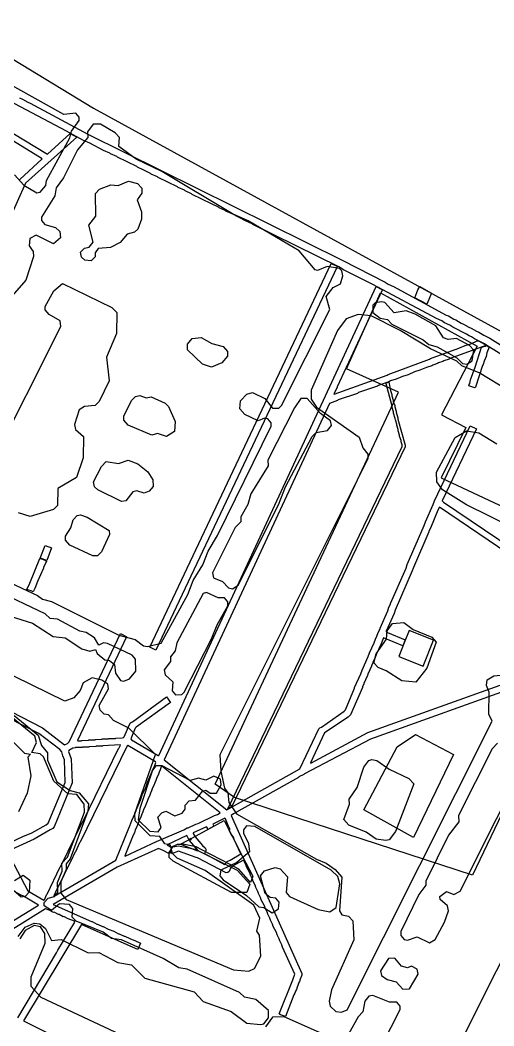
# Model space of a CAD drawing. Extents: x 1764 to 2708, y -3060 to -2272.
# Drawn here: x 2393.3 to 2539, y -2818.1 to -2508.6 of the extents above; entities that cross this region are included whole.
import ezdxf

# ---------------------------------------------------------------- set-up
doc = ezdxf.new("R2010")
doc.units = 0
for name, color, linetype in [('DOR_DOROZHKA', 40, 'CONTINUOUS'), ('DOR_LESTNICA', 6, 'CONTINUOUS'), ('DOR_PEREHOD', 9, 'CONTINUOUS'), ('DOR_TROPA_GRUNT', 42, 'CONTINUOUS'), ('DOR_TROTUAR', 8, 'CONTINUOUS'), ('GRANICA_UCHASTKA', 7, 'CONTINUOUS'), ('PL_DETSKAYA', 1, 'CONTINUOUS'), ('PL_VORKAUT', 4, 'CONTINUOUS'), ('ZEL_LES_DREVESNYE', 94, 'CONTINUOUS'), ('ZEL_SPUTNIK_DOP', 40, 'CONTINUOUS'), ('ZEL_YANDEX_SHEMA', 92, 'CONTINUOUS')]:
    doc.layers.add(name, color=color, linetype=linetype)

msp = doc.modelspace()

# ---------------------------------------------------------------- linework, layer by layer
at = {"layer": 'DOR_DOROZHKA'}
for points in [[(2393.1664, -2557.6896), (2400.0324, -2551.3376), (2385.8374, -2542.6396)], [(2387.7114, -2541.3986), (2401.7024, -2549.9006), (2408.6694, -2543.5476), (2410.6924, -2544.6036), (2394.9924, -2558.8506), (2389.8364, -2570.2676)], [(2368.0404, -2709.9117), (2400.2135, -2726.4257), (2406.9315, -2731.6827), (2407.8225, -2731.2637), (2408.4115, -2730.7507), (2424.1995, -2697.3917), (2425.9195, -2698.2557), (2426.0235, -2698.4537), (2410.9035, -2730.2967), (2411.0055, -2730.3947), (2412.2055, -2730.3687), (2412.3035, -2730.2667), (2414.3035, -2730.2227), (2414.4015, -2730.1207), (2416.4015, -2730.0777), (2416.4995, -2729.9757), (2418.3995, -2729.9347), (2418.4975, -2729.8327), (2420.4975, -2729.7887), (2420.5955, -2729.6867), (2422.5955, -2729.6437), (2422.6935, -2729.5417), (2424.6935, -2729.4987), (2425.0905, -2729.3897), (2425.2865, -2729.1857), (2426.3375, -2726.8617), (2426.3325, -2726.6617), (2427.2935, -2724.8397), (2427.8875, -2724.5267), (2438.3285, -2716.8977), (2439.5645, -2718.5717), (2429.0245, -2726.2027), (2428.7305, -2726.5097), (2427.3015, -2729.8417), (2427.5085, -2730.1377), (2435.7165, -2734.9627), (2435.9165, -2734.9587), (2502.8355, -2590.6386), (2504.5545, -2591.5016), (2504.6595, -2591.6996), (2490.7955, -2621.5146), (2490.7995, -2621.7146), (2489.8405, -2623.6356), (2489.9435, -2623.7336), (2506.2255, -2617.8796), (2506.5205, -2617.6726), (2519.2265, -2612.9956), (2519.5225, -2612.7896), (2528.2575, -2609.5996), (2530.2406, -2608.7556), (2531.9296, -2608.2186), (2533.9126, -2607.3756), (2534.3126, -2607.3676), (2536.1346, -2608.3286), (2536.5436, -2608.7196), (2525.6245, -2612.7576), (2525.3295, -2612.9646), (2523.6395, -2613.5006), (2523.3445, -2613.7076), (2521.9525, -2614.1376), (2521.6565, -2614.3446), (2520.2655, -2614.7746), (2519.9695, -2614.9806), (2518.2805, -2615.5176), (2516.2975, -2616.3606), (2514.6085, -2616.8976), (2512.6255, -2617.7406), (2510.9365, -2618.2776), (2508.9535, -2619.1206), (2507.2645, -2619.6576), (2506.9685, -2619.8646), (2503.4925, -2621.0396), (2503.1965, -2621.2466), (2497.3375, -2623.2736), (2497.0415, -2623.4806), (2491.1825, -2625.5076), (2490.8865, -2625.7146), (2488.5035, -2626.5666), (2437.6455, -2736.2217), (2456.8875, -2751.6148), (2479.3275, -2739.0237), (2485.1645, -2726.6907), (2485.4575, -2726.3847), (2485.9535, -2726.1737), (2492.9525, -2721.3197), (2493.3435, -2720.9117), (2496.2015, -2714.2457), (2496.1965, -2714.0457), (2498.1065, -2709.8027), (2498.4825, -2708.6937), (2500.3915, -2704.4507), (2500.7675, -2703.3417), (2502.2015, -2700.2087), (2502.5775, -2699.1007), (2503.0575, -2698.1897), (2503.4345, -2697.0807), (2504.0105, -2695.9677), (2504.0065, -2695.7677), (2506.3915, -2690.4137), (2506.7675, -2689.3047), (2507.2485, -2688.3937), (2507.2445, -2688.1937), (2512.0116, -2677.2857), (2512.3876, -2676.1767), (2517.6306, -2664.1567), (2518.0066, -2663.0487), (2520.3926, -2657.6937), (2520.7686, -2656.5857), (2531.7746, -2633.4356), (2533.6966, -2634.3946), (2523.1686, -2656.5337), (2523.5776, -2656.9247), (2586.9356, -2699.7787)], [(2582.2186, -2699.0807), (2522.3116, -2658.5527), (2521.8316, -2659.4637), (2519.5506, -2665.0157), (2519.0696, -2665.9267), (2519.0736, -2666.1267), (2514.3066, -2677.0357), (2513.9306, -2678.1447), (2508.6875, -2690.1637), (2508.3115, -2691.2727), (2505.9255, -2696.6267), (2505.9295, -2696.8267), (2506.3365, -2697.1187), (2511.7866, -2699.3017), (2511.0276, -2701.2187), (2505.0705, -2698.7467), (2504.1205, -2701.0677), (2503.6405, -2701.9787), (2503.6445, -2702.1787), (2503.1635, -2703.0897), (2502.3115, -2705.3097), (2501.8305, -2706.2207), (2501.8345, -2706.4207), (2501.3545, -2707.3307), (2501.3585, -2707.5307), (2500.8785, -2708.4417), (2500.8825, -2708.6417), (2500.4015, -2709.5527), (2500.0255, -2710.6617), (2499.5455, -2711.5727), (2499.5495, -2711.7727), (2499.0685, -2712.6837), (2499.0735, -2712.8837), (2498.5925, -2713.7937), (2498.5965, -2713.9947), (2494.9755, -2722.3767), (2494.1915, -2723.0937), (2486.8925, -2727.9547), (2482.5885, -2737.1517), (2482.6905, -2737.2497), (2500.2975, -2727.8647), (2547.8546, -2710.8287)], [(2388.2895, -2762.6018), (2394.1335, -2759.8738), (2396.9095, -2758.7138), (2401.2575, -2756.2188), (2401.9475, -2755.7028), (2407.1795, -2743.1837), (2406.9305, -2736.2857), (2406.4025, -2734.9957), (2406.0765, -2733.8027), (2405.4615, -2733.1157), (2399.0505, -2728.1517), (2367.0814, -2711.8327)], [(2547.9016, -2713.0287), (2501.0405, -2729.8497), (2480.7615, -2740.5937), (2480.5665, -2740.7977), (2479.0815, -2741.5297), (2478.8855, -2741.7347), (2458.9155, -2752.8718), (2458.2265, -2753.3868), (2479.9885, -2802.0418), (2479.9995, -2802.5418), (2479.4255, -2803.7548), (2479.2405, -2804.4598), (2478.9515, -2804.9658), (2478.7665, -2805.6708), (2478.4775, -2806.1768), (2478.2925, -2806.8808), (2478.0025, -2807.3878), (2477.8185, -2808.0918), (2477.5285, -2808.5988), (2474.9715, -2815.2578), (2473.3585, -2814.6918), (2472.9515, -2814.4008), (2477.2275, -2803.9028), (2477.7905, -2802.1898), (2474.0085, -2793.8668), (2473.7935, -2793.1708), (2473.1675, -2791.9838), (2472.9525, -2791.2888), (2472.3265, -2790.1018), (2472.1115, -2789.4058), (2471.1705, -2787.5248), (2470.9555, -2786.8288), (2470.3295, -2785.6418), (2470.1145, -2784.9468), (2469.4885, -2783.7598), (2469.2735, -2783.0638), (2468.6475, -2781.8768), (2468.4325, -2781.1808), (2467.4905, -2779.2998), (2467.2755, -2778.6048), (2466.6495, -2777.4168), (2466.4345, -2776.7218), (2465.8085, -2775.5348), (2465.5935, -2774.8388), (2464.9675, -2773.6518), (2464.7525, -2772.9558), (2464.1265, -2771.7688), (2463.9115, -2771.0728), (2462.9705, -2769.1928), (2462.7555, -2768.4968), (2462.0245, -2767.1118), (2458.4655, -2769.0898), (2457.9765, -2769.6008), (2457.5985, -2770.6088), (2457.2045, -2770.9178), (2456.7065, -2771.0288), (2447.9025, -2766.4168), (2447.4005, -2766.3268), (2442.0545, -2764.3418), (2439.8715, -2765.1888), (2439.5525, -2764.2958), (2439.0695, -2765.1068), (2437.2475, -2764.1458), (2435.8345, -2763.5758), (2423.1505, -2769.2528), (2403.4895, -2780.7828), (2415.2095, -2786.0328), (2415.4095, -2786.0288), (2416.9265, -2786.7958), (2417.1265, -2786.7918), (2418.6435, -2787.5588), (2418.8435, -2787.5548), (2420.3615, -2788.3228), (2422.0765, -2788.9858), (2423.5935, -2789.7538), (2423.7935, -2789.7488), (2425.3115, -2790.5168), (2425.5115, -2790.5128), (2427.0285, -2791.2798), (2428.7435, -2791.9438), (2430.3615, -2792.7088), (2429.5025, -2794.6288), (2427.8845, -2793.8628), (2426.1695, -2793.1998), (2412.1265, -2786.8998), (2394.3585, -2816.5988), (2461.9245, -2850.4578)], [(2377.6624, -2794.0478), (2398.9915, -2780.9798), (2394.3285, -2778.1798), (2393.6225, -2777.8948), (2375.6024, -2768.1788)], [(2392.6365, -2815.6358), (2404.5115, -2795.6688), (2404.8945, -2794.8598), (2410.1105, -2786.2428), (2410.0045, -2785.9448), (2408.0875, -2785.1858), (2406.7715, -2784.5138), (2406.5715, -2784.5188), (2405.2565, -2783.8468), (2405.0565, -2783.8508), (2403.7415, -2783.1788), (2403.5415, -2783.1828), (2402.2265, -2782.5108), (2401.1175, -2782.1348), (2378.4074, -2796.1328)]]:
    msp.add_lwpolyline(points, dxfattribs=at)
for points in [[(2435.0145, -2702.4617), (2433.1955, -2701.5997), (2488.9745, -2583.5336), (2490.6945, -2584.3976), (2490.7985, -2584.5946)], [(2401.5015, -2674.8707), (2399.4865, -2674.2137), (2401.0015, -2670.2787), (2402.9195, -2671.0377)], [(2400.5595, -2779.4458), (2400.7575, -2779.3408), (2401.4245, -2777.8258), (2401.6205, -2777.6218), (2405.6415, -2769.2308), (2405.8365, -2769.0258), (2412.5415, -2755.1738), (2412.7365, -2754.9698), (2423.5625, -2732.7247), (2423.7575, -2732.5197), (2424.1405, -2731.7117), (2424.0385, -2731.6137), (2418.7425, -2731.9277), (2418.6445, -2732.0307), (2416.6445, -2732.0737), (2416.5465, -2732.1757), (2414.5465, -2732.2187), (2414.4485, -2732.3207), (2412.4485, -2732.3637), (2412.3505, -2732.4667), (2410.3505, -2732.5097), (2410.2525, -2732.6117), (2409.5525, -2732.6267), (2408.2675, -2733.3547), (2408.1745, -2733.6567), (2409.0245, -2735.9397), (2409.2835, -2743.3387), (2403.7735, -2756.8648), (2403.3835, -2757.3728), (2402.4925, -2757.7928), (2397.6525, -2760.6988), (2389.3305, -2764.4798), (2395.6945, -2776.5488)], [(2403.7335, -2778.1768), (2422.7055, -2767.1608), (2426.6935, -2757.2698), (2427.0785, -2756.5608), (2427.6445, -2754.9478), (2428.6945, -2752.6238), (2429.2605, -2751.0108), (2430.3105, -2748.6868), (2430.8755, -2747.0737), (2431.9265, -2744.7497), (2432.4915, -2743.1367), (2433.5425, -2740.8127), (2434.1075, -2739.1997), (2434.4925, -2738.4917), (2435.0625, -2737.0787), (2434.9575, -2736.8807), (2426.4455, -2731.8617), (2426.2475, -2731.9657), (2411.7795, -2761.5938), (2411.5835, -2761.7988), (2410.3425, -2764.5268), (2410.1465, -2764.7308), (2409.0005, -2767.2568), (2407.4625, -2770.1918), (2406.2215, -2772.9198), (2404.6835, -2775.8548), (2403.6315, -2778.0788)], [(2425.4775, -2765.8008), (2425.5795, -2765.8978), (2435.2875, -2761.3858), (2443.6145, -2757.8048), (2444.7015, -2757.1808), (2445.0015, -2757.1738), (2447.3775, -2756.0228), (2448.0735, -2755.8068), (2453.1245, -2753.3968), (2454.0175, -2753.0778), (2454.8065, -2752.5598), (2436.8885, -2738.2397), (2436.6925, -2738.4437), (2436.4115, -2739.3507), (2436.0275, -2740.0587), (2435.7465, -2740.9657), (2435.3615, -2741.6747), (2435.0815, -2742.5807), (2434.6965, -2743.2897), (2434.4155, -2744.1957), (2434.0305, -2744.9047), (2433.7505, -2745.8107), (2433.3655, -2746.5197), (2433.0845, -2747.4267), (2432.6995, -2748.1347), (2432.4195, -2749.0418), (2432.0345, -2749.7508), (2431.7535, -2750.6568), (2431.3685, -2751.3658), (2431.0885, -2752.2718), (2430.7035, -2752.9808), (2430.4225, -2753.8878), (2430.0375, -2754.5958), (2429.7575, -2755.5028), (2429.3725, -2756.2108), (2429.0915, -2757.1178), (2428.7065, -2757.8268), (2428.4265, -2758.7328), (2428.0415, -2759.4418)], [(2456.1505, -2768.4398), (2457.0315, -2767.5198), (2457.9225, -2767.1008), (2461.1815, -2765.1288), (2459.1865, -2760.7698), (2458.9715, -2760.0738), (2458.7645, -2759.7788), (2458.5645, -2759.7828), (2457.6255, -2758.0018), (2457.8215, -2757.7978), (2457.8155, -2757.4978), (2457.5045, -2757.0038), (2456.4485, -2754.4258), (2456.2435, -2754.2298), (2452.5805, -2756.0098), (2452.8955, -2756.7038), (2451.0145, -2757.6448), (2450.8015, -2757.0488), (2450.5975, -2756.8528), (2446.5365, -2758.7418), (2446.5405, -2758.9418), (2447.1625, -2759.9288), (2449.4205, -2762.5818), (2450.2375, -2763.3648), (2450.4465, -2763.7598), (2450.4575, -2764.2598), (2449.9745, -2765.0708)], [(2448.0525, -2764.1118), (2445.3855, -2761.0678), (2445.9745, -2760.5548), (2445.7725, -2760.4588), (2445.1795, -2760.7718), (2444.5535, -2759.5848), (2438.5115, -2762.4168), (2439.5245, -2762.9958), (2439.9245, -2762.9868), (2441.7095, -2762.2478), (2442.6095, -2762.2288), (2447.8545, -2764.2158)]]:
    msp.add_lwpolyline(points, close=True, dxfattribs=at)
at = {"layer": 'DOR_LESTNICA'}
for points in [[(2531.3086, -2621.1396), (2531.4006, -2620.7366), (2531.5936, -2620.4326), (2531.8696, -2619.3266), (2533.2856, -2615.3936), (2535.2536, -2609.2476), (2536.3476, -2608.9236), (2536.6436, -2608.7176), (2537.5566, -2609.2986), (2536.8926, -2611.0136), (2536.6166, -2612.1196), (2536.0466, -2613.5326), (2535.7706, -2614.6396), (2535.5776, -2614.9436), (2533.4196, -2621.5936), (2533.2236, -2621.7986)], [(2396.7025, -2684.2787), (2395.9975, -2684.0947), (2395.3915, -2683.8077), (2396.2505, -2681.8877), (2399.3885, -2674.3157), (2399.5885, -2674.3117), (2400.9995, -2674.7817), (2401.4055, -2675.0727), (2400.4485, -2677.0947), (2400.4535, -2677.2947), (2398.6395, -2681.3357), (2397.7865, -2683.5557), (2397.3085, -2684.5667)]]:
    msp.add_lwpolyline(points, close=True, dxfattribs=at)
at = {"layer": 'DOR_PEREHOD'}
msp.add_lwpolyline([(2518.3595, -2596.0056), (2514.7155, -2594.0836), (2515.6635, -2591.6616), (2516.2425, -2590.6486), (2519.8875, -2592.6706)], close=True, dxfattribs=at)
at = {"layer": 'DOR_TROPA_GRUNT'}
msp.add_lwpolyline([(2457.1815, -2751.3078), (2510.8005, -2639.7916), (2510.7895, -2639.2916), (2510.4705, -2638.3986), (2510.4615, -2637.9986), (2510.0335, -2636.7066), (2510.0255, -2636.3066), (2509.5975, -2635.0156), (2509.5885, -2634.6156), (2509.1605, -2633.3236), (2509.1515, -2632.9236), (2508.7235, -2631.6326), (2508.7145, -2631.2326), (2508.1785, -2629.5436), (2508.1695, -2629.1436), (2507.7415, -2627.8516), (2507.7325, -2627.4516), (2505.8835, -2620.5876), (2505.8775, -2620.2876), (2506.6725, -2620.0706), (2507.2265, -2622.5596), (2507.6545, -2623.8516), (2507.6635, -2624.2516), (2508.0915, -2625.5426), (2508.1005, -2625.9426), (2508.5285, -2627.2346), (2508.5375, -2627.6346), (2508.9655, -2628.9256), (2508.9735, -2629.3256), (2509.5105, -2631.0156), (2509.5195, -2631.4156), (2511.6945, -2639.4726), (2511.7055, -2639.9726), (2458.4665, -2750.5798)], close=True, dxfattribs=at)
at = {"layer": 'DOR_TROTUAR'}
for points in [[(2551.7516, -2617.9966), (2537.6566, -2609.2956), (2536.1326, -2608.2286), (2533.0976, -2606.6926), (2532.1846, -2606.1126), (2531.4786, -2605.8276), (2530.5655, -2605.2466), (2528.9475, -2604.4816), (2528.0345, -2603.9006), (2526.4175, -2603.1356), (2525.5045, -2602.5546), (2523.8865, -2601.7896), (2522.9735, -2601.2086), (2521.3565, -2600.4436), (2501.8195, -2589.9596), (2492.8175, -2585.4516), (2491.2985, -2584.5846), (2464.9035, -2571.5476), (2464.6985, -2571.3516), (2462.7795, -2570.4926), (2458.5295, -2568.2836), (2456.6095, -2567.4246), (2456.4055, -2567.2286), (2454.4855, -2566.3696), (2454.2815, -2566.1736), (2452.3615, -2565.3146), (2452.1575, -2565.1196), (2446.1925, -2562.2466), (2445.9885, -2562.0506), (2444.0685, -2561.1916), (2443.8645, -2560.9966), (2441.9445, -2560.1376), (2441.7405, -2559.9416), (2435.7754, -2557.0686), (2435.5704, -2556.8736), (2433.6514, -2556.0146), (2433.4474, -2555.8186), (2431.5274, -2554.9596), (2431.3234, -2554.7636), (2429.4034, -2553.9046), (2429.1994, -2553.7096), (2423.2344, -2550.8366), (2423.0294, -2550.6406), (2421.1104, -2549.7816), (2420.9054, -2549.5866), (2418.9864, -2548.7276), (2414.7364, -2546.5176), (2412.8164, -2545.6586), (2407.5514, -2542.7706), (2366.7654, -2521.2406)], [(2393.1244, -2532.5776), (2394.0324, -2532.9576), (2395.6544, -2533.9236), (2396.3604, -2534.2086), (2414.0754, -2543.7306), (2492.3535, -2582.4606), (2492.5575, -2582.6556), (2505.6075, -2589.2776), (2506.5205, -2589.8586), (2508.1375, -2590.6236), (2524.3355, -2599.3786), (2525.0415, -2599.6636), (2526.6635, -2600.6286), (2527.3695, -2600.9136), (2528.9915, -2601.8796), (2529.6985, -2602.1646), (2531.3195, -2603.1296), (2532.0266, -2603.4146), (2533.6476, -2604.3796), (2534.3546, -2604.6646), (2535.9766, -2605.6306), (2537.7956, -2606.4916), (2600.5766, -2645.7566)]]:
    msp.add_lwpolyline(points, dxfattribs=at)
at = {"layer": 'GRANICA_UCHASTKA'}
msp.add_lwpolyline([(2371.2954, -2508.6366), (2415.9034, -2535.6866), (2541.4546, -2604.5116), (2624.5077, -2651.2426), (2639.2137, -2660.4296), (2673.0937, -2677.2067), (2708.0278, -2696.4627), (2707.1678, -2702.9847), (2704.8198, -2710.0387), (2689.4778, -2740.8857), (2635.6677, -2843.6019), (2588.6526, -2936.666), (2535.3425, -3039.371), (2525.3635, -3040.587), (2519.4065, -3042.717), (2501.1324, -3053.617), (2494.6754, -3055.757), (2486.7724, -3060.431), (2386.6644, -3011.5669)], dxfattribs=at)
at = {"layer": 'PL_DETSKAYA'}
for points in [[(2509.3116, -2732.2597), (2514.8946, -2728.4377), (2526.6596, -2734.5997), (2514.3196, -2760.1358), (2499.0265, -2751.6268)], [(2456.0715, -2754.9338), (2458.0885, -2758.8738), (2461.7445, -2766.0088), (2464.8395, -2772.0528), (2464.1295, -2774.0348), (2460.5565, -2769.9058), (2457.6655, -2768.3928), (2449.3955, -2764.0218), (2447.4365, -2762.9988), (2442.8525, -2762.1328), (2446.1385, -2760.3498), (2451.9925, -2757.1628)], [(2442.0525, -2762.7458), (2447.0905, -2763.7558), (2448.9995, -2764.7018), (2457.2315, -2768.7938), (2460.0785, -2770.2068), (2463.9655, -2774.5358), (2463.0535, -2777.0968), (2458.3125, -2777.1218), (2440.3675, -2767.3888), (2439.1775, -2766.3208), (2439.1325, -2764.7738), (2439.5165, -2764.1718), (2440.2395, -2763.0248)]]:
    msp.add_lwpolyline(points, close=True, dxfattribs=at)
at = {"layer": 'PL_VORKAUT'}
msp.add_lwpolyline([(2512.9506, -2696.4077), (2511.3966, -2700.2947), (2509.7436, -2704.4487), (2517.2506, -2707.4277), (2520.4576, -2699.3877)], close=True, dxfattribs=at)
at = {"layer": 'ZEL_LES_DREVESNYE'}
msp.add_lwpolyline([(2504.1985, -2592.5826), (2533.9206, -2608.9656), (2522.9325, -2630.0476), (2530.3896, -2633.9516), (2522.8166, -2649.4757), (2612.1007, -2691.3097), (2620.3147, -2673.5147), (2629.6737, -2677.8067), (2622.8487, -2691.0477), (2598.5806, -2700.0237), (2572.6556, -2697.3887), (2563.9396, -2705.8437), (2532.4916, -2771.7268), (2459.2665, -2747.7957), (2453.3205, -2743.7567), (2509.6495, -2623.1076), (2493.7145, -2615.9236)], close=True, dxfattribs=at)
at = {"layer": 'ZEL_SPUTNIK_DOP'}
for points in [[(2391.5844, -2556.2226), (2394.4044, -2559.4136), (2398.4594, -2561.8276), (2399.4534, -2561.5556), (2401.1604, -2559.5176), (2401.3784, -2558.0126), (2408.5974, -2544.8496), (2409.0544, -2542.8386), (2411.4844, -2539.5346), (2411.4624, -2538.5346), (2410.4354, -2537.3056), (2406.6904, -2537.6366), (2388.2074, -2527.2806)], [(2329.6494, -2653.3607), (2398.6325, -2685.6377), (2400.1595, -2686.8557), (2402.9265, -2687.5467), (2423.6595, -2697.8537), (2428.6925, -2699.2457), (2431.2355, -2701.1917), (2432.4915, -2701.4147), (2436.7195, -2700.3237), (2444.9015, -2685.3887), (2446.5595, -2681.1007), (2449.4575, -2676.2857), (2451.1155, -2671.9977), (2454.0135, -2667.1827), (2470.5455, -2633.5576), (2470.5245, -2632.5576), (2469.4965, -2631.3296), (2468.4915, -2631.1006), (2466.5075, -2631.8946), (2462.4645, -2629.9806), (2460.9265, -2628.2626), (2461.1225, -2625.7576), (2463.0795, -2623.7136), (2464.8185, -2623.1766), (2468.6115, -2625.0956), (2470.9265, -2628.0466), (2472.9265, -2628.0036), (2473.6605, -2627.2376), (2488.5295, -2597.6506), (2487.4435, -2593.6726), (2489.6335, -2590.8736), (2491.8625, -2589.8246), (2492.5585, -2587.3086), (2492.2755, -2585.8136), (2491.5095, -2585.0796), (2487.7435, -2584.4106), (2484.7705, -2585.7256), (2484.0145, -2585.4916), (2479.1345, -2579.5946), (2463.4285, -2570.4286), (2458.6295, -2568.2816), (2436.8364, -2555.2446), (2429.0004, -2551.4126), (2423.6634, -2547.5256), (2423.8534, -2544.7696), (2422.5714, -2543.2966), (2418.0114, -2540.6436), (2415.7614, -2540.6926), (2414.0604, -2542.9806), (2414.0974, -2544.7306), (2410.9284, -2548.5506), (2406.6124, -2557.1486), (2404.4264, -2560.1976), (2403.9804, -2562.7086), (2399.8714, -2569.3006), (2399.8924, -2570.3006), (2400.9194, -2571.5286), (2404.1914, -2572.4586), (2405.4684, -2573.6816), (2405.7614, -2575.6766), (2403.5494, -2577.4756), (2398.2394, -2574.8386), (2396.2614, -2575.8816), (2396.0594, -2578.1376), (2397.3474, -2579.8606), (2397.3804, -2581.3606), (2395.0364, -2588.6646), (2390.1554, -2594.2736)], [(2384.5014, -2645.1717), (2405.8504, -2602.9386), (2405.5624, -2601.1946), (2402.2694, -2599.2646), (2400.9864, -2597.7916), (2400.9654, -2596.7916), (2403.6124, -2591.9816), (2406.3144, -2589.6716), (2421.4825, -2597.0986), (2423.0155, -2598.5656), (2422.9055, -2605.0716), (2419.8125, -2612.3926), (2420.7185, -2619.6267), (2417.6035, -2625.9477), (2416.3805, -2627.2247), (2413.1355, -2627.5447), (2411.4075, -2628.5827), (2410.0045, -2633.1147), (2410.2865, -2634.6097), (2412.8355, -2636.8057), (2412.7265, -2643.3117), (2410.6055, -2649.3607), (2404.9255, -2652.7347), (2404.7885, -2657.9907), (2403.5655, -2659.2677), (2396.3585, -2661.4247), (2392.8314, -2660.2497)], [(2390.2675, -2692.0717), (2397.0665, -2694.1767), (2403.4085, -2698.2917), (2407.1695, -2698.7107), (2412.2455, -2702.1027), (2414.7615, -2702.7987), (2416.5015, -2702.2607), (2417.0285, -2703.4997), (2419.3215, -2705.4517), (2420.8265, -2705.6697), (2422.3545, -2706.8867), (2422.6635, -2709.6317), (2424.2125, -2711.8497), (2425.2175, -2712.0777), (2426.9515, -2711.2897), (2428.9035, -2708.9967), (2428.8225, -2705.2467), (2427.7945, -2704.0177), (2420.2135, -2700.4297), (2418.9585, -2700.2067), (2417.4745, -2700.9897), (2416.1755, -2698.7657), (2413.6375, -2697.0697), (2411.6265, -2696.6137), (2404.7955, -2693.0087), (2402.5395, -2692.8077), (2401.0075, -2691.3397), (2385.8444, -2684.1637)], [(2540.1886, -2731.1047), (2538.4766, -2732.8927), (2528.1636, -2753.3758), (2528.2066, -2755.3768), (2525.0426, -2759.4468), (2518.0946, -2773.6038), (2518.1216, -2774.8548), (2515.9316, -2777.6528), (2510.4236, -2789.0278), (2510.4506, -2790.2778), (2511.4776, -2791.5068), (2512.4836, -2791.7348), (2515.4616, -2790.6698), (2519.2556, -2792.5888), (2520.9836, -2791.5508), (2523.8706, -2786.2358), (2525.0456, -2782.7088), (2524.7626, -2781.2138), (2522.4696, -2779.2628), (2522.4476, -2778.2628), (2524.4156, -2776.7198), (2526.6876, -2777.6708), (2528.6656, -2776.6278), (2562.2416, -2709.8677)], [(2392.6455, -2790.5718), (2394.8365, -2787.7738), (2397.5595, -2786.4638), (2399.3155, -2786.6758), (2401.0975, -2788.1388), (2402.9285, -2791.8508), (2405.9235, -2791.5358), (2414.2655, -2795.6078), (2417.5165, -2795.5378), (2423.3365, -2798.6638), (2427.6025, -2799.3218), (2431.6955, -2803.4858), (2446.7935, -2807.6618), (2449.6085, -2810.6028), (2458.1785, -2813.6688), (2463.0105, -2817.3168), (2467.2715, -2817.7248), (2468.2655, -2817.4528), (2469.7285, -2815.6708), (2469.6795, -2813.4208), (2465.8535, -2810.0018), (2462.3375, -2809.3268), (2460.8045, -2807.8598), (2444.6415, -2800.7048), (2442.1305, -2800.2588), (2437.3155, -2797.3608), (2424.4355, -2791.6358), (2421.4245, -2791.2008), (2418.8815, -2789.2548), (2410.5545, -2785.9328), (2409.2775, -2784.7098), (2409.4685, -2781.9548), (2408.4415, -2780.7258), (2405.4355, -2780.5408), (2402.9785, -2782.5948), (2400.6965, -2781.1438), (2400.6745, -2780.1438), (2401.8975, -2778.8668), (2403.8875, -2778.3228), (2404.8605, -2777.0518), (2404.7955, -2774.0508), (2406.2195, -2770.5188), (2406.1655, -2768.0188), (2407.8785, -2766.2308), (2413.0815, -2752.3608), (2413.0275, -2749.8608), (2410.7125, -2746.9097), (2407.9565, -2746.7187), (2403.6205, -2742.8107), (2400.4575, -2735.3747), (2399.4365, -2734.3957), (2396.9255, -2733.9497), (2398.3605, -2730.9177), (2397.8175, -2728.9287), (2390.9425, -2723.3237)], [(2387.0125, -2726.6607), (2394.6805, -2734.2487), (2396.4365, -2734.4607), (2395.7075, -2735.4777), (2396.5815, -2741.2117), (2395.4455, -2746.4887), (2392.8195, -2752.2988)], [(2391.5235, -2773.3378), (2394.2405, -2771.7778), (2396.2735, -2773.2348), (2396.1045, -2776.9908), (2394.8815, -2778.2678), (2393.6365, -2778.5448), (2390.3215, -2775.6148)]]:
    msp.add_lwpolyline(points, dxfattribs=at)
for points in [[(2429.4124, -2558.9076), (2430.6944, -2560.3806), (2430.7264, -2561.8806), (2429.2704, -2563.9126), (2430.6014, -2567.6356), (2430.6494, -2569.8866), (2429.4644, -2572.9136), (2428.4864, -2573.9346), (2426.2464, -2574.4836), (2424.0504, -2577.0326), (2421.0824, -2578.5976), (2417.3384, -2578.9286), (2416.3654, -2580.1996), (2416.3924, -2581.4506), (2415.1694, -2582.7276), (2413.1634, -2582.5206), (2412.1414, -2581.5416), (2411.8594, -2580.0476), (2413.0824, -2578.7706), (2414.5774, -2578.4876), (2415.7944, -2576.9606), (2414.4314, -2571.7376), (2416.6224, -2568.9386), (2416.4704, -2561.9386), (2417.6934, -2560.6616), (2421.1674, -2559.3356), (2423.4224, -2559.5366), (2426.6454, -2558.2166)], [(2501.7585, -2596.3646), (2501.8075, -2598.6146), (2504.0955, -2600.3156), (2506.3565, -2600.7676), (2507.6385, -2602.2406), (2517.2475, -2607.0356), (2519.0295, -2608.4976), (2521.5465, -2609.1936), (2527.6225, -2612.5646), (2529.4096, -2614.2766), (2530.6656, -2614.4996), (2532.3936, -2613.4616), (2532.8236, -2610.2006), (2531.5416, -2608.7276), (2527.4925, -2606.5636), (2524.9975, -2606.8676), (2523.4865, -2606.4006), (2521.1555, -2602.6986), (2514.8245, -2599.0836), (2512.0525, -2598.1426), (2508.3135, -2598.7236), (2505.4925, -2595.5336), (2504.4875, -2595.3046), (2502.4925, -2595.5986)], [(2444.7375, -2608.3516), (2446.2005, -2606.5696), (2448.9445, -2606.2596), (2452.2385, -2608.1896), (2455.7605, -2609.1146), (2457.0425, -2610.5876), (2457.0745, -2612.0876), (2455.3685, -2614.1256), (2452.1445, -2615.4456), (2449.3735, -2614.5056), (2444.7755, -2610.1026)], [(2427.6045, -2625.7317), (2428.8275, -2624.4537), (2430.0715, -2624.1767), (2432.0885, -2624.8837), (2433.5825, -2624.6017), (2437.8765, -2626.5097), (2438.8985, -2627.4887), (2441.0005, -2632.1957), (2440.8155, -2635.2007), (2438.3475, -2636.7547), (2435.5765, -2635.8147), (2433.8365, -2636.3517), (2426.5165, -2633.2587), (2425.2335, -2631.7857), (2425.2065, -2630.5357)], [(2481.6185, -2625.0646), (2479.6175, -2625.1076), (2477.6775, -2627.9006), (2469.5225, -2644.0857), (2469.5605, -2645.8357), (2464.2435, -2654.4547), (2463.3135, -2657.7267), (2461.1445, -2661.5257), (2461.1775, -2663.0257), (2459.4645, -2664.8137), (2452.5115, -2678.7207), (2452.7935, -2680.2157), (2455.5715, -2681.4067), (2457.3645, -2683.3687), (2458.6195, -2683.5917), (2460.3485, -2682.5537), (2472.8195, -2657.7717), (2474.9515, -2652.2227), (2483.1215, -2636.7876), (2484.3455, -2635.5106), (2487.8345, -2634.9356), (2489.0525, -2633.4086), (2488.7695, -2631.9136), (2485.7205, -2629.7286)], [(2415.8885, -2650.7477), (2418.2855, -2645.9427), (2419.7535, -2644.4107), (2423.5195, -2645.0797), (2426.4985, -2644.0147), (2429.5255, -2645.1997), (2432.5795, -2647.6347), (2434.1335, -2650.1027), (2434.1775, -2652.1027), (2432.9595, -2653.6297), (2431.4705, -2654.1627), (2429.2035, -2653.4607), (2427.9595, -2653.7377), (2425.7685, -2656.5367), (2424.5235, -2656.8137), (2417.1925, -2653.2207), (2416.1705, -2652.2417)], [(2410.8595, -2661.1117), (2411.8545, -2660.8397), (2413.8705, -2661.5467), (2420.7125, -2665.6507), (2420.7395, -2666.9007), (2418.3535, -2672.2057), (2417.1295, -2673.4827), (2415.6295, -2673.5147), (2408.5535, -2670.1657), (2407.2715, -2668.6927), (2407.2445, -2667.4427), (2408.9405, -2664.9047), (2409.6365, -2662.3887)], [(2456.1795, -2686.3957), (2454.1795, -2686.4387), (2450.6415, -2684.7647), (2449.6465, -2685.0357), (2441.4705, -2700.2207), (2441.0245, -2702.7317), (2439.5615, -2704.5137), (2439.5945, -2706.0137), (2437.6485, -2708.5577), (2437.9305, -2710.0517), (2440.2295, -2712.2537), (2440.0385, -2715.0097), (2441.0655, -2716.2377), (2443.0655, -2716.1947), (2443.7995, -2715.4287), (2452.1995, -2698.9887), (2453.8575, -2694.7007), (2457.2335, -2688.8747), (2457.2065, -2687.6247)], [(2454.8835, -2742.2027), (2452.8615, -2741.2457), (2450.3885, -2742.5497), (2448.1225, -2741.8487), (2445.6385, -2742.6527), (2437.0355, -2738.0857), (2435.0355, -2738.1297), (2434.0625, -2739.4007), (2430.0665, -2751.2438), (2429.6415, -2754.7548), (2433.2175, -2758.1788), (2435.7225, -2758.3748), (2436.6965, -2757.1038), (2435.6255, -2753.8748), (2436.8485, -2752.5978), (2438.0885, -2752.0708), (2440.8705, -2753.5118), (2443.1045, -2752.7128), (2444.0775, -2751.4408), (2444.0505, -2750.1908), (2445.2735, -2748.9138), (2447.2685, -2748.6207), (2449.4595, -2745.8217), (2450.4535, -2745.5507), (2451.7255, -2746.5237), (2453.7255, -2746.4797), (2455.1715, -2743.9477)], [(2462.9475, -2756.5358), (2461.9745, -2757.8078), (2461.9965, -2758.8078), (2463.5665, -2762.0258), (2463.8705, -2764.5208), (2459.9405, -2767.8568), (2454.9885, -2770.2148), (2454.7765, -2771.9708), (2455.8035, -2773.1988), (2462.9115, -2778.0478), (2466.7375, -2781.4678), (2468.2435, -2781.6848), (2470.7815, -2783.3808), (2472.7545, -2782.0878), (2472.9615, -2780.0828), (2471.9345, -2778.8538), (2470.1785, -2778.6418), (2468.6515, -2777.4238), (2467.2825, -2771.9508), (2468.5005, -2770.4238), (2471.7285, -2769.3538), (2473.2395, -2769.8208), (2475.5435, -2772.2728), (2475.1465, -2777.0338), (2476.1735, -2778.2618), (2485.0155, -2782.3228), (2488.5325, -2782.9978), (2490.5055, -2781.7038), (2491.5985, -2774.4268), (2491.0505, -2772.1878), (2489.0065, -2770.2308), (2465.4525, -2756.7318)], [(2506.6016, -2797.3648), (2504.1825, -2801.1688), (2504.4655, -2802.6638), (2506.2425, -2803.8758), (2509.0086, -2804.5668), (2511.0576, -2806.7738), (2513.0576, -2806.7308), (2515.7106, -2802.1708), (2515.4286, -2800.6758), (2513.6566, -2799.7138), (2512.4176, -2800.2408), (2510.6566, -2799.7788), (2508.6026, -2797.3218)], [(2509.1436, -2810.8168), (2506.8935, -2810.8658), (2501.8445, -2808.7238), (2500.6005, -2809.0008), (2499.3825, -2810.5278), (2498.7025, -2813.7938), (2497.2345, -2815.3268), (2494.3485, -2820.6418), (2490.5695, -2830.9788), (2490.3895, -2834.2338), (2489.1665, -2835.5108), (2487.0355, -2841.0598), (2486.4795, -2850.0768), (2488.0175, -2851.7948), (2490.0335, -2852.5018), (2492.7465, -2850.6918), (2493.6385, -2845.6698), (2510.1926, -2813.0458), (2510.1706, -2812.0458)]]:
    msp.add_lwpolyline(points, close=True, dxfattribs=at)
at = {"layer": 'ZEL_YANDEX_SHEMA'}
for points in [[(2543.5996, -2622.7246), (2534.4756, -2617.1686), (2529.1766, -2615.0316), (2527.6435, -2613.5646), (2519.5565, -2609.7366), (2510.1825, -2604.1866), (2501.3285, -2599.6256), (2497.3175, -2599.2116), (2493.5945, -2600.5426), (2490.9205, -2604.1026), (2482.8145, -2622.5376), (2482.8735, -2625.2876), (2484.4275, -2627.7546), (2497.6335, -2636.9746), (2498.7035, -2640.2036), (2500.2475, -2642.1706), (2500.2795, -2643.6707), (2454.7215, -2734.7027), (2455.0795, -2739.6977), (2456.1935, -2744.9257), (2457.2255, -2746.4047), (2457.5405, -2749.3998), (2459.8665, -2752.8508), (2484.4305, -2766.8278), (2487.4585, -2768.0128), (2490.2515, -2769.9538), (2492.3055, -2772.4108), (2491.5275, -2782.6828), (2492.3045, -2783.9168), (2494.3145, -2784.3738), (2495.5975, -2785.8468), (2495.9715, -2791.5918), (2489.0505, -2806.9988), (2488.3765, -2810.5148), (2488.6585, -2812.0098), (2490.4465, -2813.7218), (2492.2025, -2813.9348), (2493.9365, -2813.1468), (2538.5426, -2724.3867), (2537.4936, -2722.1587), (2537.5986, -2715.4027), (2536.8046, -2713.4187), (2537.0176, -2711.6637), (2538.9906, -2710.3697), (2546.2296, -2709.7137)], [(2601.1376, -2692.5187), (2530.5996, -2657.7737), (2523.2466, -2653.1797), (2521.4426, -2650.7177), (2521.3776, -2647.7176), (2527.1516, -2637.0876), (2530.6086, -2635.0116), (2534.3746, -2635.6806), (2539.9506, -2639.0616)], [(2391.4265, -2722.5627), (2398.8115, -2728.6567), (2399.8825, -2731.8857), (2401.6805, -2734.0977), (2401.7295, -2736.3477), (2404.6255, -2743.0387), (2408.6855, -2745.7027), (2411.4515, -2746.3927), (2414.2775, -2749.8338), (2414.0755, -2752.0898), (2408.6385, -2766.7148), (2407.4215, -2768.2418), (2407.4595, -2769.9918), (2405.7905, -2773.7798), (2405.8655, -2777.2798), (2407.4085, -2779.2478), (2458.9035, -2800.8968), (2463.6645, -2801.2938), (2465.3985, -2800.5058), (2467.3175, -2796.7128), (2466.9265, -2790.2178), (2466.1495, -2788.9838), (2467.0635, -2784.9618), (2465.2265, -2780.9998), (2450.2385, -2770.3178), (2441.6515, -2766.5018), (2440.1195, -2765.0338), (2439.5655, -2762.5448), (2437.8045, -2762.0818), (2436.2555, -2759.8648), (2433.2495, -2759.6788), (2428.6465, -2755.0258), (2428.5985, -2752.7758), (2434.9595, -2734.6287), (2426.7815, -2726.5517), (2421.9765, -2724.1537), (2420.4385, -2722.4367), (2419.1835, -2722.2137), (2417.9065, -2720.9907), (2417.6235, -2719.4957), (2420.5165, -2714.4307), (2420.2335, -2712.9357), (2418.4565, -2711.7237), (2415.4405, -2711.0387), (2412.7225, -2712.5977), (2411.7705, -2714.8697), (2409.8195, -2717.1627), (2407.0905, -2718.2227), (2324.9284, -2677.9757)], [(2581.1926, -2718.7127), (2512.1275, -2856.2759)], [(2453.3765, -2834.5338), (2399.8065, -2809.4278), (2396.7305, -2805.9918), (2396.6665, -2802.9918), (2400.9445, -2792.6438), (2400.8805, -2789.6438), (2399.5865, -2787.6708), (2397.5755, -2787.2138), (2394.8585, -2788.7738), (2393.1625, -2791.3118)], [(2486.3425, -2820.5648), (2474.4725, -2815.3178), (2470.9725, -2815.3938), (2468.7875, -2818.4428)]]:
    msp.add_lwpolyline(points, dxfattribs=at)
for points in [[(2507.8765, -2694.2837), (2511.3716, -2693.9577), (2514.1706, -2696.1487), (2519.9746, -2698.5247), (2521.2566, -2699.9977), (2518.4296, -2708.0627), (2515.0216, -2712.3887), (2510.7606, -2711.9807), (2505.9395, -2708.8327), (2503.4175, -2707.8867), (2502.1355, -2706.4137), (2502.8265, -2703.6477), (2505.9795, -2699.0767), (2506.1755, -2696.5717)], [(2501.5285, -2736.1927), (2503.0335, -2736.4097), (2506.8436, -2739.0787), (2512.9086, -2741.9497), (2514.4466, -2743.6677), (2508.7596, -2758.2978), (2506.8136, -2760.8408), (2505.8186, -2761.1128), (2502.8075, -2760.6778), (2499.7585, -2758.4928), (2494.4595, -2756.3558), (2492.9225, -2754.6378), (2494.5695, -2749.8497), (2494.5375, -2748.3497), (2496.9615, -2744.7957), (2499.0765, -2738.4967), (2500.5335, -2736.4637)]]:
    msp.add_lwpolyline(points, close=True, dxfattribs=at)

doc.saveas('drawing.dxf')
